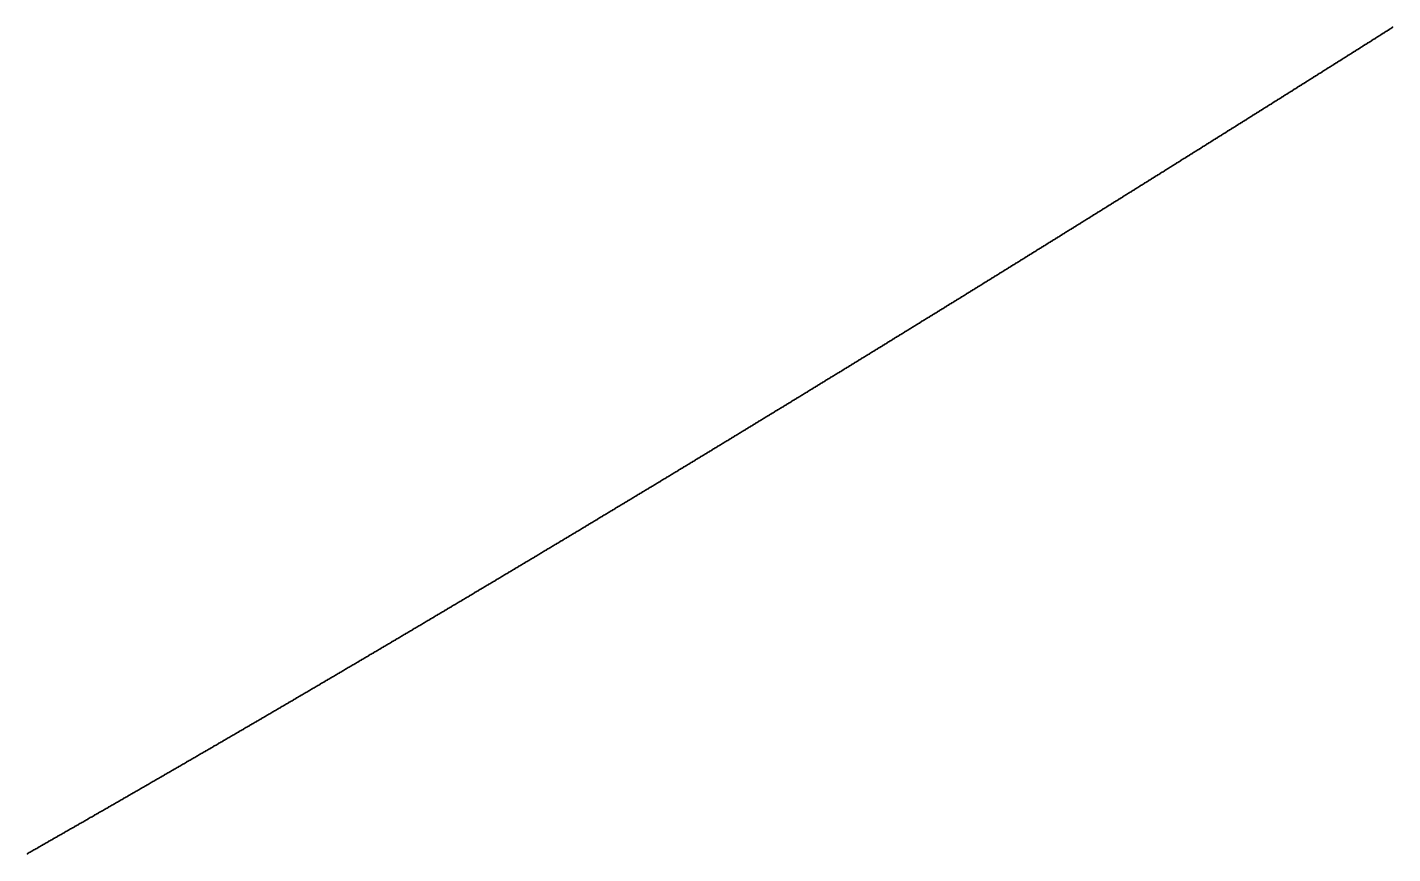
# Model space of a CAD drawing. Header units: metres. Extents: x 0 to 360, y 0 to 49.
# Drawn here: x 67.51 to 78.75, y 17.21 to 24.01 of the extents above; entities that cross this region are included whole.
import ezdxf

# ---------------------------------------------------------------- set-up
doc = ezdxf.new("R2010")
doc.units = ezdxf.units.M

msp = doc.modelspace()

# ---------------------------------------------------------------- linework, layer by layer
for p in [(78.656, 23.946), (78.663, 23.951), (78.67, 23.955), (78.677, 23.96), (78.684, 23.964), (78.691, 23.969), (78.698, 23.973), (78.705, 23.978), (78.712, 23.982), (78.719, 23.986), (78.726, 23.991), (78.733, 23.995), (78.74, 24), (78.747, 24.004), (78.754, 24.009), (78.473, 23.831), (78.48, 23.835), (78.487, 23.84), (78.494, 23.844), (78.501, 23.849), (78.508, 23.853), (78.515, 23.858), (78.522, 23.862), (78.529, 23.867), (78.536, 23.871), (78.543, 23.875), (78.55, 23.88), (78.557, 23.884), (78.565, 23.889), (78.572, 23.893), (78.579, 23.898), (78.586, 23.902), (78.593, 23.907), (78.6, 23.911), (78.607, 23.915), (78.614, 23.92), (78.621, 23.924), (78.628, 23.929), (78.635, 23.933), (78.642, 23.938), (78.649, 23.942), (78.297, 23.72), (78.304, 23.724), (78.311, 23.729), (78.318, 23.733), (78.325, 23.738), (78.332, 23.742), (78.339, 23.747), (78.346, 23.751), (78.353, 23.755), (78.36, 23.76), (78.367, 23.764), (78.374, 23.769), (78.381, 23.773), (78.389, 23.778), (78.396, 23.782), (78.403, 23.787), (78.41, 23.791), (78.417, 23.795), (78.424, 23.8), (78.431, 23.804), (78.438, 23.809), (78.445, 23.813), (78.452, 23.818), (78.459, 23.822), (78.466, 23.827), (78.12, 23.609), (78.128, 23.613), (78.135, 23.618), (78.142, 23.622), (78.149, 23.627), (78.156, 23.631), (78.163, 23.635), (78.17, 23.64), (78.177, 23.644), (78.184, 23.649), (78.191, 23.653), (78.198, 23.658), (78.205, 23.662), (78.212, 23.667), (78.219, 23.671), (78.226, 23.675), (78.233, 23.68), (78.24, 23.684), (78.248, 23.689), (78.255, 23.693), (78.262, 23.698), (78.269, 23.702), (78.276, 23.707), (78.283, 23.711), (78.29, 23.715), (77.944, 23.498), (77.951, 23.502), (77.958, 23.506), (77.965, 23.511), (77.972, 23.515), (77.979, 23.52), (77.986, 23.524), (77.993, 23.529), (78, 23.533), (78.007, 23.538), (78.015, 23.542), (78.022, 23.547), (78.029, 23.551), (78.036, 23.555), (78.043, 23.56), (78.05, 23.564), (78.057, 23.569), (78.064, 23.573), (78.071, 23.578), (78.078, 23.582), (78.085, 23.587), (78.092, 23.591), (78.099, 23.595), (78.106, 23.6), (78.113, 23.604), (77.76, 23.382), (77.767, 23.386), (77.774, 23.391), (77.781, 23.395), (77.788, 23.4), (77.795, 23.404), (77.802, 23.409), (77.809, 23.413), (77.817, 23.417), (77.824, 23.422), (77.831, 23.426), (77.838, 23.431), (77.845, 23.435), (77.852, 23.44), (77.859, 23.444), (77.866, 23.449), (77.873, 23.453), (77.88, 23.458), (77.887, 23.462), (77.894, 23.466), (77.901, 23.471), (77.908, 23.475), (77.916, 23.48), (77.923, 23.484), (77.93, 23.489), (77.937, 23.493), (77.583, 23.271), (77.59, 23.275), (77.597, 23.279), (77.604, 23.284), (77.611, 23.288), (77.618, 23.293), (77.625, 23.297), (77.632, 23.302), (77.639, 23.306), (77.647, 23.311), (77.654, 23.315), (77.661, 23.32), (77.668, 23.324), (77.675, 23.328), (77.682, 23.333), (77.689, 23.337), (77.696, 23.342), (77.703, 23.346), (77.71, 23.351), (77.717, 23.355), (77.724, 23.36), (77.732, 23.364), (77.739, 23.369), (77.746, 23.373), (77.753, 23.377), (77.405, 23.159), (77.412, 23.164), (77.42, 23.168), (77.427, 23.173), (77.434, 23.177), (77.441, 23.182), (77.448, 23.186), (77.455, 23.19), (77.462, 23.195), (77.469, 23.199), (77.476, 23.204), (77.483, 23.208), (77.49, 23.213), (77.498, 23.217), (77.505, 23.222), (77.512, 23.226), (77.519, 23.231), (77.526, 23.235), (77.533, 23.239), (77.54, 23.244), (77.547, 23.248), (77.554, 23.253), (77.561, 23.257), (77.569, 23.262), (77.576, 23.266), (77.228, 23.048), (77.235, 23.052), (77.242, 23.057), (77.249, 23.061), (77.256, 23.066), (77.263, 23.07), (77.27, 23.075), (77.277, 23.079), (77.285, 23.084), (77.292, 23.088), (77.299, 23.092), (77.306, 23.097), (77.313, 23.101), (77.32, 23.106), (77.327, 23.11), (77.334, 23.115), (77.341, 23.119), (77.348, 23.124), (77.356, 23.128), (77.363, 23.133), (77.37, 23.137), (77.377, 23.141), (77.384, 23.146), (77.391, 23.15), (77.398, 23.155), (77.043, 22.932), (77.05, 22.936), (77.057, 22.941), (77.064, 22.945), (77.071, 22.95), (77.078, 22.954), (77.085, 22.959), (77.092, 22.963), (77.1, 22.968), (77.107, 22.972), (77.114, 22.977), (77.121, 22.981), (77.128, 22.985), (77.135, 22.99), (77.142, 22.994), (77.149, 22.999), (77.157, 23.003), (77.164, 23.008), (77.171, 23.012), (77.178, 23.017), (77.185, 23.021), (77.192, 23.026), (77.199, 23.03), (77.206, 23.034), (77.213, 23.039), (77.221, 23.043), (76.864, 22.82), (76.872, 22.825), (76.879, 22.829), (76.886, 22.834), (76.893, 22.838), (76.9, 22.843), (76.907, 22.847), (76.914, 22.852), (76.921, 22.856), (76.929, 22.861), (76.936, 22.865), (76.943, 22.87), (76.95, 22.874), (76.957, 22.878), (76.964, 22.883), (76.971, 22.887), (76.978, 22.892), (76.986, 22.896), (76.993, 22.901), (77, 22.905), (77.007, 22.91), (77.014, 22.914), (77.021, 22.919), (77.028, 22.923), (77.035, 22.928), (76.686, 22.709), (76.693, 22.713), (76.7, 22.718), (76.707, 22.722), (76.715, 22.727), (76.722, 22.731), (76.729, 22.736), (76.736, 22.74), (76.743, 22.745), (76.75, 22.749), (76.757, 22.754), (76.765, 22.758), (76.772, 22.763), (76.779, 22.767), (76.786, 22.771), (76.793, 22.776), (76.8, 22.78), (76.807, 22.785), (76.814, 22.789), (76.822, 22.794), (76.829, 22.798), (76.836, 22.803), (76.843, 22.807), (76.85, 22.812), (76.857, 22.816), (76.507, 22.597), (76.514, 22.602), (76.522, 22.606), (76.529, 22.611), (76.536, 22.615), (76.543, 22.62), (76.55, 22.624), (76.557, 22.629), (76.564, 22.633), (76.572, 22.638), (76.579, 22.642), (76.586, 22.647), (76.593, 22.651), (76.6, 22.655), (76.607, 22.66), (76.615, 22.664), (76.622, 22.669), (76.629, 22.673), (76.636, 22.678), (76.643, 22.682), (76.65, 22.687), (76.657, 22.691), (76.665, 22.696), (76.672, 22.7), (76.679, 22.705), (76.328, 22.486), (76.335, 22.49), (76.343, 22.495), (76.35, 22.499), (76.357, 22.504), (76.364, 22.508), (76.371, 22.513), (76.378, 22.517), (76.386, 22.522), (76.393, 22.526), (76.4, 22.53), (76.407, 22.535), (76.414, 22.539), (76.421, 22.544), (76.429, 22.548), (76.436, 22.553), (76.443, 22.557), (76.45, 22.562), (76.457, 22.566), (76.464, 22.571), (76.471, 22.575), (76.479, 22.58), (76.486, 22.584), (76.493, 22.589), (76.5, 22.593), (76.142, 22.37), (76.149, 22.374), (76.156, 22.379), (76.163, 22.383), (76.171, 22.388), (76.178, 22.392), (76.185, 22.397), (76.192, 22.401), (76.199, 22.405), (76.206, 22.41), (76.214, 22.414), (76.221, 22.419), (76.228, 22.423), (76.235, 22.428), (76.242, 22.432), (76.249, 22.437), (76.257, 22.441), (76.264, 22.446), (76.271, 22.45), (76.278, 22.455), (76.285, 22.459), (76.292, 22.464), (76.3, 22.468), (76.307, 22.472), (76.314, 22.477), (76.321, 22.481), (75.962, 22.258), (75.97, 22.263), (75.977, 22.267), (75.984, 22.272), (75.991, 22.276), (75.998, 22.28), (76.005, 22.285), (76.013, 22.289), (76.02, 22.294), (76.027, 22.298), (76.034, 22.303), (76.041, 22.307), (76.049, 22.312), (76.056, 22.316), (76.063, 22.321), (76.07, 22.325), (76.077, 22.33), (76.084, 22.334), (76.092, 22.338), (76.099, 22.343), (76.106, 22.347), (76.113, 22.352), (76.12, 22.356), (76.127, 22.361), (76.135, 22.365), (75.783, 22.146), (75.79, 22.151), (75.797, 22.155), (75.804, 22.16), (75.811, 22.164), (75.819, 22.169), (75.826, 22.173), (75.833, 22.178), (75.84, 22.182), (75.847, 22.187), (75.854, 22.191), (75.862, 22.196), (75.869, 22.2), (75.876, 22.205), (75.883, 22.209), (75.89, 22.213), (75.898, 22.218), (75.905, 22.222), (75.912, 22.227), (75.919, 22.231), (75.926, 22.236), (75.934, 22.24), (75.941, 22.245), (75.948, 22.249), (75.955, 22.254), (75.602, 22.035), (75.61, 22.039), (75.617, 22.044), (75.624, 22.048), (75.631, 22.053), (75.638, 22.057), (75.646, 22.062), (75.653, 22.066), (75.66, 22.07), (75.667, 22.075), (75.675, 22.079), (75.682, 22.084), (75.689, 22.088), (75.696, 22.093), (75.703, 22.097), (75.711, 22.102), (75.718, 22.106), (75.725, 22.111), (75.732, 22.115), (75.739, 22.12), (75.747, 22.124), (75.754, 22.129), (75.761, 22.133), (75.768, 22.137), (75.775, 22.142), (75.422, 21.923), (75.429, 21.927), (75.437, 21.932), (75.444, 21.936), (75.451, 21.941), (75.458, 21.945), (75.465, 21.95), (75.473, 21.954), (75.48, 21.959), (75.487, 21.963), (75.494, 21.968), (75.502, 21.972), (75.509, 21.977), (75.516, 21.981), (75.523, 21.986), (75.53, 21.99), (75.538, 21.995), (75.545, 21.999), (75.552, 22.003), (75.559, 22.008), (75.566, 22.012), (75.574, 22.017), (75.581, 22.021), (75.588, 22.026), (75.595, 22.03), (75.242, 21.811), (75.249, 21.816), (75.256, 21.82), (75.263, 21.825), (75.27, 21.829), (75.278, 21.834), (75.285, 21.838), (75.292, 21.843), (75.299, 21.847), (75.307, 21.851), (75.314, 21.856), (75.321, 21.86), (75.328, 21.865), (75.335, 21.869), (75.343, 21.874), (75.35, 21.878), (75.357, 21.883), (75.364, 21.887), (75.372, 21.892), (75.379, 21.896), (75.386, 21.901), (75.393, 21.905), (75.4, 21.91), (75.408, 21.914), (75.415, 21.919), (75.053, 21.695), (75.061, 21.699), (75.068, 21.704), (75.075, 21.708), (75.082, 21.713), (75.09, 21.717), (75.097, 21.722), (75.104, 21.726), (75.111, 21.731), (75.119, 21.735), (75.126, 21.74), (75.133, 21.744), (75.14, 21.749), (75.147, 21.753), (75.155, 21.758), (75.162, 21.762), (75.169, 21.767), (75.176, 21.771), (75.184, 21.775), (75.191, 21.78), (75.198, 21.784), (75.205, 21.789), (75.213, 21.793), (75.22, 21.798), (75.227, 21.802), (75.234, 21.807), (74.872, 21.583), (74.879, 21.588), (74.887, 21.592), (74.894, 21.597), (74.901, 21.601), (74.908, 21.606), (74.916, 21.61), (74.923, 21.615), (74.93, 21.619), (74.937, 21.623), (74.945, 21.628), (74.952, 21.632), (74.959, 21.637), (74.966, 21.641), (74.974, 21.646), (74.981, 21.65), (74.988, 21.655), (74.995, 21.659), (75.003, 21.664), (75.01, 21.668), (75.017, 21.673), (75.024, 21.677), (75.032, 21.682), (75.039, 21.686), (75.046, 21.691), (74.691, 21.471), (74.698, 21.476), (74.705, 21.48), (74.713, 21.485), (74.72, 21.489), (74.727, 21.494), (74.734, 21.498), (74.742, 21.503), (74.749, 21.507), (74.756, 21.512), (74.763, 21.516), (74.771, 21.521), (74.778, 21.525), (74.785, 21.53), (74.792, 21.534), (74.8, 21.539), (74.807, 21.543), (74.814, 21.547), (74.821, 21.552), (74.829, 21.556), (74.836, 21.561), (74.843, 21.565), (74.85, 21.57), (74.858, 21.574), (74.865, 21.579), (74.509, 21.36), (74.516, 21.364), (74.524, 21.369), (74.531, 21.373), (74.538, 21.378), (74.545, 21.382), (74.553, 21.386), (74.56, 21.391), (74.567, 21.395), (74.574, 21.4), (74.582, 21.404), (74.589, 21.409), (74.596, 21.413), (74.604, 21.418), (74.611, 21.422), (74.618, 21.427), (74.625, 21.431), (74.633, 21.436), (74.64, 21.44), (74.647, 21.445), (74.654, 21.449), (74.662, 21.454), (74.669, 21.458), (74.676, 21.462), (74.683, 21.467), (74.327, 21.248), (74.334, 21.252), (74.342, 21.257), (74.349, 21.261), (74.356, 21.266), (74.363, 21.27), (74.371, 21.275), (74.378, 21.279), (74.385, 21.284), (74.393, 21.288), (74.4, 21.293), (74.407, 21.297), (74.414, 21.301), (74.422, 21.306), (74.429, 21.31), (74.436, 21.315), (74.443, 21.319), (74.451, 21.324), (74.458, 21.328), (74.465, 21.333), (74.473, 21.337), (74.48, 21.342), (74.487, 21.346), (74.494, 21.351), (74.502, 21.355), (74.145, 21.136), (74.152, 21.14), (74.159, 21.145), (74.167, 21.149), (74.174, 21.154), (74.181, 21.158), (74.188, 21.163), (74.196, 21.167), (74.203, 21.172), (74.21, 21.176), (74.218, 21.181), (74.225, 21.185), (74.232, 21.19), (74.239, 21.194), (74.247, 21.199), (74.254, 21.203), (74.261, 21.208), (74.269, 21.212), (74.276, 21.217), (74.283, 21.221), (74.291, 21.225), (74.298, 21.23), (74.305, 21.234), (74.312, 21.239), (74.32, 21.243), (73.962, 21.024), (73.969, 21.029), (73.977, 21.033), (73.984, 21.038), (73.991, 21.042), (73.999, 21.047), (74.006, 21.051), (74.013, 21.055), (74.02, 21.06), (74.028, 21.064), (74.035, 21.069), (74.042, 21.073), (74.05, 21.078), (74.057, 21.082), (74.064, 21.087), (74.072, 21.091), (74.079, 21.096), (74.086, 21.1), (74.094, 21.105), (74.101, 21.109), (74.108, 21.114), (74.115, 21.118), (74.123, 21.123), (74.13, 21.127), (74.137, 21.132), (73.772, 20.908), (73.779, 20.912), (73.786, 20.917), (73.794, 20.921), (73.801, 20.926), (73.808, 20.93), (73.816, 20.935), (73.823, 20.939), (73.83, 20.944), (73.838, 20.948), (73.845, 20.953), (73.852, 20.957), (73.86, 20.962), (73.867, 20.966), (73.874, 20.97), (73.882, 20.975), (73.889, 20.979), (73.896, 20.984), (73.904, 20.988), (73.911, 20.993), (73.918, 20.997), (73.925, 21.002), (73.933, 21.006), (73.94, 21.011), (73.947, 21.015), (73.955, 21.02), (73.589, 20.796), (73.596, 20.801), (73.603, 20.805), (73.611, 20.809), (73.618, 20.814), (73.625, 20.818), (73.633, 20.823), (73.64, 20.827), (73.647, 20.832), (73.655, 20.836), (73.662, 20.841), (73.669, 20.845), (73.677, 20.85), (73.684, 20.854), (73.691, 20.859), (73.699, 20.863), (73.706, 20.868), (73.713, 20.872), (73.721, 20.877), (73.728, 20.881), (73.735, 20.885), (73.743, 20.89), (73.75, 20.894), (73.757, 20.899), (73.764, 20.903), (73.405, 20.684), (73.412, 20.689), (73.42, 20.693), (73.427, 20.698), (73.434, 20.702), (73.442, 20.707), (73.449, 20.711), (73.457, 20.716), (73.464, 20.72), (73.471, 20.724), (73.479, 20.729), (73.486, 20.733), (73.493, 20.738), (73.501, 20.742), (73.508, 20.747), (73.515, 20.751), (73.523, 20.756), (73.53, 20.76), (73.537, 20.765), (73.545, 20.769), (73.552, 20.774), (73.559, 20.778), (73.567, 20.783), (73.574, 20.787), (73.581, 20.792), (73.221, 20.572), (73.229, 20.577), (73.236, 20.581), (73.243, 20.586), (73.251, 20.59), (73.258, 20.595), (73.265, 20.599), (73.273, 20.604), (73.28, 20.608), (73.288, 20.613), (73.295, 20.617), (73.302, 20.622), (73.31, 20.626), (73.317, 20.631), (73.324, 20.635), (73.332, 20.639), (73.339, 20.644), (73.346, 20.648), (73.354, 20.653), (73.361, 20.657), (73.368, 20.662), (73.376, 20.666), (73.383, 20.671), (73.39, 20.675), (73.398, 20.68), (73.037, 20.461), (73.045, 20.465), (73.052, 20.469), (73.059, 20.474), (73.067, 20.478), (73.074, 20.483), (73.081, 20.487), (73.089, 20.492), (73.096, 20.496), (73.104, 20.501), (73.111, 20.505), (73.118, 20.51), (73.126, 20.514), (73.133, 20.519), (73.14, 20.523), (73.148, 20.528), (73.155, 20.532), (73.162, 20.537), (73.17, 20.541), (73.177, 20.546), (73.185, 20.55), (73.192, 20.554), (73.199, 20.559), (73.207, 20.563), (73.214, 20.568), (72.853, 20.349), (72.86, 20.353), (72.868, 20.358), (72.875, 20.362), (72.882, 20.367), (72.89, 20.371), (72.897, 20.376), (72.904, 20.38), (72.912, 20.385), (72.919, 20.389), (72.927, 20.393), (72.934, 20.398), (72.941, 20.402), (72.949, 20.407), (72.956, 20.411), (72.964, 20.416), (72.971, 20.42), (72.978, 20.425), (72.986, 20.429), (72.993, 20.434), (73, 20.438), (73.008, 20.443), (73.015, 20.447), (73.022, 20.452), (73.03, 20.456), (72.668, 20.237), (72.676, 20.241), (72.683, 20.246), (72.69, 20.25), (72.698, 20.255), (72.705, 20.259), (72.712, 20.264), (72.72, 20.268), (72.727, 20.273), (72.735, 20.277), (72.742, 20.282), (72.749, 20.286), (72.757, 20.291), (72.764, 20.295), (72.772, 20.3), (72.779, 20.304), (72.786, 20.308), (72.794, 20.313), (72.801, 20.317), (72.809, 20.322), (72.816, 20.326), (72.823, 20.331), (72.831, 20.335), (72.838, 20.34), (72.845, 20.344), (72.483, 20.125), (72.491, 20.13), (72.498, 20.134), (72.505, 20.139), (72.513, 20.143), (72.52, 20.148), (72.528, 20.152), (72.535, 20.156), (72.542, 20.161), (72.55, 20.165), (72.557, 20.17), (72.565, 20.174), (72.572, 20.179), (72.579, 20.183), (72.587, 20.188), (72.594, 20.192), (72.602, 20.197), (72.609, 20.201), (72.616, 20.206), (72.624, 20.21), (72.631, 20.215), (72.639, 20.219), (72.646, 20.224), (72.653, 20.228), (72.661, 20.232), (72.29, 20.009), (72.298, 20.013), (72.305, 20.018), (72.313, 20.022), (72.32, 20.027), (72.328, 20.031), (72.335, 20.036), (72.342, 20.04), (72.35, 20.045), (72.357, 20.049), (72.365, 20.054), (72.372, 20.058), (72.379, 20.063), (72.387, 20.067), (72.394, 20.072), (72.402, 20.076), (72.409, 20.08), (72.416, 20.085), (72.424, 20.089), (72.431, 20.094), (72.439, 20.098), (72.446, 20.103), (72.454, 20.107), (72.461, 20.112), (72.468, 20.116), (72.476, 20.121), (72.105, 19.897), (72.112, 19.902), (72.12, 19.906), (72.127, 19.911), (72.135, 19.915), (72.142, 19.92), (72.149, 19.924), (72.157, 19.928), (72.164, 19.933), (72.172, 19.937), (72.179, 19.942), (72.187, 19.946), (72.194, 19.951), (72.201, 19.955), (72.209, 19.96), (72.216, 19.964), (72.224, 19.969), (72.231, 19.973), (72.238, 19.978), (72.246, 19.982), (72.253, 19.987), (72.261, 19.991), (72.268, 19.996), (72.276, 20), (72.283, 20.004), (71.919, 19.785), (71.926, 19.79), (71.934, 19.794), (71.941, 19.799), (71.949, 19.803), (71.956, 19.808), (71.964, 19.812), (71.971, 19.817), (71.978, 19.821), (71.986, 19.826), (71.993, 19.83), (72.001, 19.835), (72.008, 19.839), (72.016, 19.844), (72.023, 19.848), (72.03, 19.852), (72.038, 19.857), (72.045, 19.861), (72.053, 19.866), (72.06, 19.87), (72.068, 19.875), (72.075, 19.879), (72.083, 19.884), (72.09, 19.888), (72.097, 19.893), (71.733, 19.674), (71.74, 19.678), (71.748, 19.683), (71.755, 19.687), (71.762, 19.692), (71.77, 19.696), (71.777, 19.701), (71.785, 19.705), (71.792, 19.709), (71.8, 19.714), (71.807, 19.718), (71.815, 19.723), (71.822, 19.727), (71.83, 19.732), (71.837, 19.736), (71.844, 19.741), (71.852, 19.745), (71.859, 19.75), (71.867, 19.754), (71.874, 19.759), (71.882, 19.763), (71.889, 19.768), (71.897, 19.772), (71.904, 19.777), (71.911, 19.781), (71.546, 19.562), (71.554, 19.567), (71.561, 19.571), (71.568, 19.575), (71.576, 19.58), (71.583, 19.584), (71.591, 19.589), (71.598, 19.593), (71.606, 19.598), (71.613, 19.602), (71.621, 19.607), (71.628, 19.611), (71.636, 19.616), (71.643, 19.62), (71.651, 19.625), (71.658, 19.629), (71.665, 19.634), (71.673, 19.638), (71.68, 19.642), (71.688, 19.647), (71.695, 19.651), (71.703, 19.656), (71.71, 19.66), (71.718, 19.665), (71.725, 19.669), (71.359, 19.45), (71.367, 19.455), (71.374, 19.459), (71.382, 19.464), (71.389, 19.468), (71.397, 19.473), (71.404, 19.477), (71.412, 19.482), (71.419, 19.486), (71.427, 19.491), (71.434, 19.495), (71.441, 19.5), (71.449, 19.504), (71.456, 19.508), (71.464, 19.513), (71.471, 19.517), (71.479, 19.522), (71.486, 19.526), (71.494, 19.531), (71.501, 19.535), (71.509, 19.54), (71.516, 19.544), (71.524, 19.549), (71.531, 19.553), (71.539, 19.558), (71.164, 19.334), (71.172, 19.339), (71.179, 19.343), (71.187, 19.348), (71.194, 19.352), (71.202, 19.357), (71.209, 19.361), (71.217, 19.366), (71.224, 19.37), (71.232, 19.375), (71.239, 19.379), (71.247, 19.383), (71.254, 19.388), (71.262, 19.392), (71.269, 19.397), (71.277, 19.401), (71.284, 19.406), (71.292, 19.41), (71.299, 19.415), (71.307, 19.419), (71.314, 19.424), (71.322, 19.428), (71.329, 19.433), (71.337, 19.437), (71.344, 19.441), (71.352, 19.446), (70.977, 19.223), (70.984, 19.227), (70.992, 19.232), (70.999, 19.236), (71.007, 19.241), (71.015, 19.245), (71.022, 19.25), (71.03, 19.254), (71.037, 19.258), (71.045, 19.263), (71.052, 19.267), (71.06, 19.272), (71.067, 19.276), (71.075, 19.281), (71.082, 19.285), (71.09, 19.29), (71.097, 19.294), (71.105, 19.299), (71.112, 19.303), (71.12, 19.308), (71.127, 19.312), (71.135, 19.316), (71.142, 19.321), (71.15, 19.325), (71.157, 19.33), (70.789, 19.111), (70.797, 19.116), (70.804, 19.12), (70.812, 19.125), (70.819, 19.129), (70.827, 19.134), (70.834, 19.138), (70.842, 19.142), (70.849, 19.147), (70.857, 19.151), (70.864, 19.156), (70.872, 19.16), (70.879, 19.165), (70.887, 19.169), (70.894, 19.174), (70.902, 19.178), (70.909, 19.183), (70.917, 19.187), (70.924, 19.192), (70.932, 19.196), (70.939, 19.2), (70.947, 19.205), (70.954, 19.209), (70.962, 19.214), (70.969, 19.218), (70.601, 19), (70.608, 19.004), (70.616, 19.009), (70.624, 19.013), (70.631, 19.018), (70.639, 19.022), (70.646, 19.026), (70.654, 19.031), (70.661, 19.035), (70.669, 19.04), (70.676, 19.044), (70.684, 19.049), (70.691, 19.053), (70.699, 19.058), (70.706, 19.062), (70.714, 19.067), (70.721, 19.071), (70.729, 19.076), (70.736, 19.08), (70.744, 19.084), (70.752, 19.089), (70.759, 19.093), (70.767, 19.098), (70.774, 19.102), (70.782, 19.107), (70.412, 18.888), (70.42, 18.893), (70.428, 18.897), (70.435, 18.902), (70.443, 18.906), (70.45, 18.911), (70.458, 18.915), (70.465, 18.919), (70.473, 18.924), (70.48, 18.928), (70.488, 18.933), (70.495, 18.937), (70.503, 18.942), (70.511, 18.946), (70.518, 18.951), (70.526, 18.955), (70.533, 18.96), (70.541, 18.964), (70.548, 18.969), (70.556, 18.973), (70.563, 18.977), (70.571, 18.982), (70.578, 18.986), (70.586, 18.991), (70.593, 18.995), (70.216, 18.772), (70.224, 18.777), (70.231, 18.781), (70.239, 18.786), (70.246, 18.79), (70.254, 18.795), (70.261, 18.799), (70.269, 18.804), (70.277, 18.808), (70.284, 18.812), (70.292, 18.817), (70.299, 18.821), (70.307, 18.826), (70.314, 18.83), (70.322, 18.835), (70.329, 18.839), (70.337, 18.844), (70.345, 18.848), (70.352, 18.853), (70.36, 18.857), (70.367, 18.862), (70.375, 18.866), (70.382, 18.87), (70.39, 18.875), (70.397, 18.879), (70.405, 18.884), (70.027, 18.661), (70.034, 18.665), (70.042, 18.67), (70.05, 18.674), (70.057, 18.679), (70.065, 18.683), (70.072, 18.688), (70.08, 18.692), (70.087, 18.697), (70.095, 18.701), (70.103, 18.706), (70.11, 18.71), (70.118, 18.714), (70.125, 18.719), (70.133, 18.723), (70.14, 18.728), (70.148, 18.732), (70.156, 18.737), (70.163, 18.741), (70.171, 18.746), (70.178, 18.75), (70.186, 18.755), (70.193, 18.759), (70.201, 18.763), (70.209, 18.768), (69.837, 18.55), (69.845, 18.554), (69.853, 18.559), (69.86, 18.563), (69.868, 18.567), (69.875, 18.572), (69.883, 18.576), (69.891, 18.581), (69.898, 18.585), (69.906, 18.59), (69.913, 18.594), (69.921, 18.599), (69.928, 18.603), (69.936, 18.608), (69.944, 18.612), (69.951, 18.616), (69.959, 18.621), (69.966, 18.625), (69.974, 18.63), (69.981, 18.634), (69.989, 18.639), (69.997, 18.643), (70.004, 18.648), (70.012, 18.652), (70.019, 18.657), (69.648, 18.438), (69.655, 18.443), (69.663, 18.447), (69.67, 18.452), (69.678, 18.456), (69.686, 18.461), (69.693, 18.465), (69.701, 18.47), (69.708, 18.474), (69.716, 18.478), (69.724, 18.483), (69.731, 18.487), (69.739, 18.492), (69.746, 18.496), (69.754, 18.501), (69.762, 18.505), (69.769, 18.51), (69.777, 18.514), (69.784, 18.519), (69.792, 18.523), (69.799, 18.527), (69.807, 18.532), (69.815, 18.536), (69.822, 18.541), (69.83, 18.545), (69.45, 18.323), (69.457, 18.327), (69.465, 18.332), (69.473, 18.336), (69.48, 18.341), (69.488, 18.345), (69.495, 18.349), (69.503, 18.354), (69.511, 18.358), (69.518, 18.363), (69.526, 18.367), (69.534, 18.372), (69.541, 18.376), (69.549, 18.381), (69.556, 18.385), (69.564, 18.389), (69.572, 18.394), (69.579, 18.398), (69.587, 18.403), (69.594, 18.407), (69.602, 18.412), (69.61, 18.416), (69.617, 18.421), (69.625, 18.425), (69.632, 18.429), (69.64, 18.434), (69.259, 18.212), (69.267, 18.216), (69.275, 18.22), (69.282, 18.225), (69.29, 18.229), (69.297, 18.234), (69.305, 18.238), (69.313, 18.243), (69.32, 18.247), (69.328, 18.252), (69.336, 18.256), (69.343, 18.26), (69.351, 18.265), (69.358, 18.269), (69.366, 18.274), (69.374, 18.278), (69.381, 18.283), (69.389, 18.287), (69.397, 18.292), (69.404, 18.296), (69.412, 18.3), (69.419, 18.305), (69.427, 18.309), (69.435, 18.314), (69.442, 18.318), (69.068, 18.1), (69.076, 18.105), (69.084, 18.109), (69.091, 18.114), (69.099, 18.118), (69.107, 18.123), (69.114, 18.127), (69.122, 18.132), (69.13, 18.136), (69.137, 18.14), (69.145, 18.145), (69.152, 18.149), (69.16, 18.154), (69.168, 18.158), (69.175, 18.163), (69.183, 18.167), (69.191, 18.172), (69.198, 18.176), (69.206, 18.18), (69.214, 18.185), (69.221, 18.189), (69.229, 18.194), (69.236, 18.198), (69.244, 18.203), (69.252, 18.207), (68.877, 17.989), (68.885, 17.994), (68.893, 17.998), (68.9, 18.003), (68.908, 18.007), (68.916, 18.012), (68.923, 18.016), (68.931, 18.021), (68.938, 18.025), (68.946, 18.029), (68.954, 18.034), (68.961, 18.038), (68.969, 18.043), (68.977, 18.047), (68.984, 18.052), (68.992, 18.056), (69, 18.06), (69.007, 18.065), (69.015, 18.069), (69.023, 18.074), (69.03, 18.078), (69.038, 18.083), (69.046, 18.087), (69.053, 18.092), (69.061, 18.096), (68.678, 17.874), (68.686, 17.878), (68.693, 17.883), (68.701, 17.887), (68.709, 17.892), (68.716, 17.896), (68.724, 17.901), (68.732, 17.905), (68.739, 17.91), (68.747, 17.914), (68.755, 17.918), (68.762, 17.923), (68.77, 17.927), (68.778, 17.932), (68.785, 17.936), (68.793, 17.941), (68.801, 17.945), (68.808, 17.949), (68.816, 17.954), (68.824, 17.958), (68.831, 17.963), (68.839, 17.967), (68.847, 17.972), (68.854, 17.976), (68.862, 17.981), (68.87, 17.985), (68.486, 17.763), (68.494, 17.768), (68.501, 17.772), (68.509, 17.776), (68.517, 17.781), (68.525, 17.785), (68.532, 17.79), (68.54, 17.794), (68.548, 17.799), (68.555, 17.803), (68.563, 17.807), (68.571, 17.812), (68.578, 17.816), (68.586, 17.821), (68.594, 17.825), (68.601, 17.83), (68.609, 17.834), (68.617, 17.839), (68.624, 17.843), (68.632, 17.847), (68.64, 17.852), (68.647, 17.856), (68.655, 17.861), (68.663, 17.865), (68.67, 17.87), (68.294, 17.652), (68.302, 17.657), (68.309, 17.661), (68.317, 17.666), (68.325, 17.67), (68.332, 17.674), (68.34, 17.679), (68.348, 17.683), (68.355, 17.688), (68.363, 17.692), (68.371, 17.697), (68.379, 17.701), (68.386, 17.705), (68.394, 17.71), (68.402, 17.714), (68.409, 17.719), (68.417, 17.723), (68.425, 17.728), (68.432, 17.732), (68.44, 17.736), (68.448, 17.741), (68.455, 17.745), (68.463, 17.75), (68.471, 17.754), (68.478, 17.759), (68.094, 17.537), (68.101, 17.541), (68.109, 17.546), (68.117, 17.55), (68.124, 17.555), (68.132, 17.559), (68.14, 17.564), (68.148, 17.568), (68.155, 17.572), (68.163, 17.577), (68.171, 17.581), (68.178, 17.586), (68.186, 17.59), (68.194, 17.595), (68.201, 17.599), (68.209, 17.604), (68.217, 17.608), (68.225, 17.612), (68.232, 17.617), (68.24, 17.621), (68.248, 17.626), (68.255, 17.63), (68.263, 17.635), (68.271, 17.639), (68.278, 17.643), (68.286, 17.648), (67.901, 17.426), (67.908, 17.431), (67.916, 17.435), (67.924, 17.44), (67.931, 17.444), (67.939, 17.449), (67.947, 17.453), (67.955, 17.457), (67.962, 17.462), (67.97, 17.466), (67.978, 17.471), (67.986, 17.475), (67.993, 17.479), (68.001, 17.484), (68.009, 17.488), (68.016, 17.493), (68.024, 17.497), (68.032, 17.502), (68.04, 17.506), (68.047, 17.51), (68.055, 17.515), (68.063, 17.519), (68.07, 17.524), (68.078, 17.528), (68.086, 17.533), (67.7, 17.311), (67.707, 17.316), (67.715, 17.32), (67.723, 17.325), (67.73, 17.329), (67.738, 17.333), (67.746, 17.338), (67.754, 17.342), (67.761, 17.347), (67.769, 17.351), (67.777, 17.356), (67.785, 17.36), (67.792, 17.364), (67.8, 17.369), (67.808, 17.373), (67.816, 17.378), (67.823, 17.382), (67.831, 17.387), (67.839, 17.391), (67.847, 17.395), (67.854, 17.4), (67.862, 17.404), (67.87, 17.409), (67.877, 17.413), (67.885, 17.418), (67.893, 17.422), (67.514, 17.205), (67.521, 17.21), (67.529, 17.214), (67.537, 17.218), (67.545, 17.223), (67.552, 17.227), (67.56, 17.232), (67.568, 17.236), (67.576, 17.241), (67.583, 17.245), (67.591, 17.249), (67.599, 17.254), (67.607, 17.258), (67.614, 17.263), (67.622, 17.267), (67.63, 17.272), (67.638, 17.276), (67.645, 17.28), (67.653, 17.285), (67.661, 17.289), (67.669, 17.294), (67.676, 17.298), (67.684, 17.302), (67.692, 17.307)]:
    msp.add_point(p)

doc.saveas('drawing.dxf')
